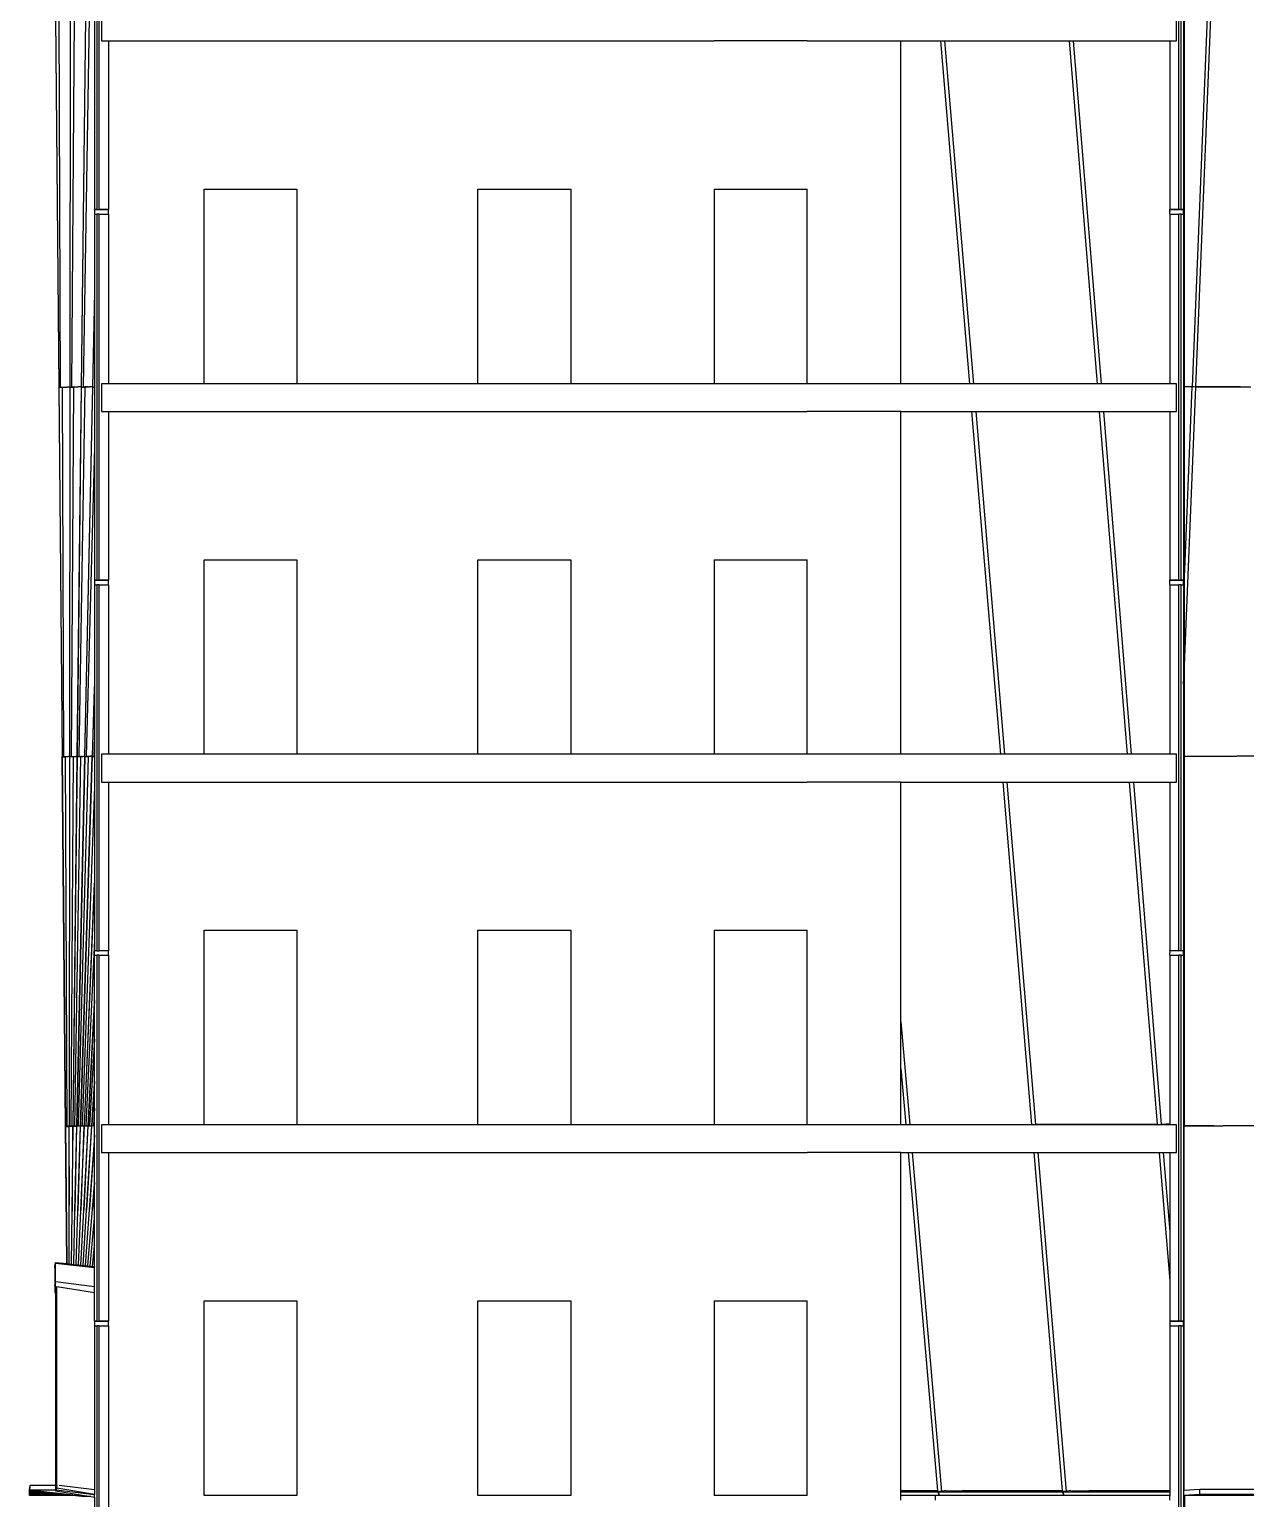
# Model space of a CAD drawing. Extents: x -21493 to 32459, y -48437 to 49697.
# Drawn here: x -12121 to 1001, y -26383 to -10525 of the extents above; entities that cross this region are included whole.
import ezdxf

# ---------------------------------------------------------------- set-up
doc = ezdxf.new("R2010")
doc.units = 0
doc.layers.get('0').update_dxf_attribs({"linetype": 'CONTINUOUS'})
doc.layers.add('SECTIONCUTEDGES', color=7, linetype='CONTINUOUS')

msp = doc.modelspace()

# ---------------------------------------------------------------- linework, layer by layer
for p, q in [((-11840, -10397), (-11804, -14385)), ((-11799, -14389), (-11836, -10401)), ((-11784, -14385), (-11800, -10400)), ((-11680, -10397), (-11684, -14383)), ((-11680, -14386), (-11676, -10398)), ((-11639, -10398), (-11665, -14384)), ((-11517, -10396), (-11562, -14382)), ((-11558, -14386), (-11513, -10397)), ((-11476, -10398), (-11542, -14384)), ((-11418, -10396), (-11418, -12466)), ((332, -10396), (332, -12468)), ((342, -14384), (342, -10396)), ((585, -10393), (423, -14382)), ((464, -14383), (626, -10397)), ((-11268, -10649), (-11268, -12468)), ((-2718, -14349), (-2718, -10649)), ((-2291, -10649), (-1979, -14349)), ((-2246, -10649), (-1934, -14349)), ((-903, -10649), (-602, -14349)), ((-858, -10649), (-556, -14349)), ((182, -10649), (182, -12467)), ((-10237, -12249), (-9237, -12249)), ((-10237, -14349), (-10237, -12249)), ((-9237, -12249), (-9237, -14349)), ((-7281, -14349), (-7281, -12249)), ((-7281, -12249), (-6281, -12249)), ((-6281, -12249), (-6281, -14349)), ((-4731, -12249), (-4731, -14349)), ((-4731, -12249), (-3731, -12249)), ((-3731, -14349), (-3731, -12249)), ((-11418, -12468), (-11418, -12466)), ((-11418, -12468), (-11392, -12468)), ((-11418, -12469), (-11418, -12468)), ((-11418, -12519), (-11418, -13363)), ((-11367, -12468), (-11268, -12468)), ((-11268, -12468), (-11268, -12469)), ((-11268, -12468), (-11268, -12468)), ((-11268, -12519), (-11268, -14349)), ((182, -12468), (182, -12467)), ((182, -12468), (282, -12468)), ((182, -12469), (182, -12468)), ((182, -12519), (182, -14349)), ((307, -12468), (332, -12468)), ((332, -12468), (332, -12469)), ((332, -12519), (332, -14384)), ((-11418, -13363), (-11440, -14382)), ((-11418, -13363), (-11418, -13363)), ((-11418, -13363), (-11418, -13550)), ((-11436, -14385), (-11418, -13550)), ((-11418, -13550), (-11418, -13550)), ((-11418, -13550), (-11418, -14290)), ((-11804, -14385), (-11804, -14385)), ((-11804, -14385), (-11768, -18373)), ((-11804, -14385), (-11804, -14386)), ((-11804, -14386), (-11804, -14385)), ((-11803, -14386), (-11804, -14386)), ((-11804, -14386), (-11803, -14386)), ((-11803, -14386), (-11803, -14386)), ((-11801, -14389), (-11803, -14386)), ((-11803, -14386), (-11800, -14389)), ((-11765, -18377), (-11801, -14389)), ((-11800, -14389), (-11801, -14389)), ((-11800, -14389), (-11799, -14389)), ((-11799, -14389), (-11765, -14388)), ((-11784, -14385), (-11765, -14385)), ((-11765, -14385), (-11718, -14385)), ((-11765, -14388), (-11765, -14388)), ((-11750, -18373), (-11765, -14388)), ((-11683, -14385), (-11718, -14385)), ((-11683, -14385), (-11688, -18371)), ((-11685, -18374), (-11681, -14386)), ((-11684, -14383), (-11683, -14384)), ((-11683, -14384), (-11683, -14385)), ((-11683, -14384), (-11682, -14385)), ((-11681, -14386), (-11682, -14385)), ((-11682, -14385), (-11680, -14386)), ((-11680, -14386), (-11681, -14386)), ((-11680, -14386), (-11680, -14386)), ((-11680, -14386), (-11645, -14386)), ((-11645, -14386), (-11670, -18372)), ((-11665, -14384), (-11645, -14384)), ((-11645, -14384), (-11645, -14384)), ((-11645, -14384), (-11595, -14384)), ((-11645, -14386), (-11645, -14386)), ((-11561, -14384), (-11606, -18370)), ((-11604, -18374), (-11559, -14385)), ((-11561, -14384), (-11595, -14384)), ((-11522, -14386), (-11588, -18372)), ((-11562, -14382), (-11561, -14383)), ((-11561, -14383), (-11561, -14384)), ((-11561, -14383), (-11560, -14384)), ((-11559, -14385), (-11560, -14384)), ((-11560, -14384), (-11558, -14385)), ((-11558, -14385), (-11559, -14385)), ((-11558, -14385), (-11558, -14386)), ((-11558, -14386), (-11522, -14386)), ((-11542, -14384), (-11494, -14384)), ((-11542, -14384), (-11522, -14384)), ((-11439, -14384), (-11525, -18370)), ((-11494, -14384), (-11522, -14384)), ((-11522, -14384), (-11522, -14384)), ((-11522, -18373), (-11436, -14385)), ((-11522, -14386), (-11522, -14386)), ((-11494, -14384), (-11473, -14384)), ((-11439, -14384), (-11473, -14384)), ((-11440, -14382), (-11439, -14382)), ((-11439, -14382), (-11439, -14384)), ((-11439, -14382), (-11438, -14383)), ((-11436, -14385), (-11438, -14383)), ((-11438, -14383), (-11436, -14385)), ((-11436, -14385), (-11436, -14385)), ((-11436, -14385), (-11418, -14385)), ((-11436, -14385), (-11436, -14385)), ((-11418, -14290), (-11420, -14383)), ((-11420, -14383), (-11418, -14383)), ((-11420, -14383), (-11418, -14383)), ((-11418, -14290), (-11418, -14290)), ((-11418, -14290), (-11418, -14383)), ((-11418, -14383), (-11418, -14383)), ((-11418, -14383), (-11418, -14385)), ((-11418, -14385), (-11418, -15034)), ((332, -14384), (339, -14384)), ((332, -14384), (341, -14384)), ((332, -14384), (332, -14384)), ((332, -14384), (332, -14384)), ((339, -14384), (332, -14384)), ((332, -14384), (332, -16468)), ((339, -14384), (341, -14384)), ((421, -14382), (341, -16358)), ((341, -14384), (342, -14384)), ((342, -14384), (341, -14384)), ((341, -16358), (341, -14384)), ((341, -14384), (341, -14384)), ((341, -17387), (463, -14385)), ((342, -14384), (342, -14384)), ((402, -14384), (342, -14384)), ((403, -14382), (402, -14382)), ((413, -14384), (402, -14384)), ((421, -14382), (403, -14382)), ((423, -14382), (421, -14382)), ((423, -14382), (423, -14382)), ((443, -14383), (423, -14382)), ((463, -14385), (443, -14383)), ((463, -14385), (464, -14385)), ((464, -14385), (463, -14385)), ((463, -14385), (463, -14385)), ((463, -14385), (463, -14385)), ((945, -14383), (464, -14384)), ((464, -14383), (945, -14383)), ((464, -14384), (464, -14383)), ((464, -14385), (464, -14384)), ((945, -14383), (1057, -14383)), ((-11268, -14649), (-11268, -16468)), ((-2718, -18349), (-2718, -14649)), ((-1956, -14649), (-1644, -18349)), ((-1911, -14649), (-1600, -18349)), ((-579, -14649), (-277, -18349)), ((-534, -14649), (-233, -18349)), ((182, -14649), (182, -16467)), ((-11418, -15034), (-11507, -18371)), ((-11418, -15034), (-11418, -15034)), ((-11418, -15034), (-11418, -16466)), ((-10237, -16249), (-9237, -16249)), ((-10237, -18349), (-10237, -16249)), ((-9237, -16249), (-9237, -18349)), ((-7281, -18349), (-7281, -16249)), ((-7281, -16249), (-6281, -16249)), ((-6281, -16249), (-6281, -18349)), ((-4731, -16249), (-4731, -18349)), ((-4731, -16249), (-3731, -16249)), ((-3731, -18349), (-3731, -16249)), ((-11418, -16468), (-11418, -16466)), ((-11418, -16468), (-11392, -16468)), ((-11418, -16469), (-11418, -16468)), ((-11367, -16468), (-11268, -16468)), ((-11268, -16468), (-11268, -16469)), ((-11268, -16468), (-11268, -16468)), ((182, -16468), (182, -16467)), ((182, -16468), (282, -16468)), ((182, -16469), (182, -16468)), ((307, -16468), (332, -16468)), ((341, -16358), (332, -16561)), ((332, -16468), (332, -16469)), ((341, -17387), (341, -16358)), ((-11418, -16519), (-11418, -17556)), ((-11268, -16519), (-11268, -18349)), ((182, -16519), (182, -18349)), ((332, -16519), (332, -16561)), ((332, -16561), (332, -17591)), ((332, -17591), (341, -17387)), ((341, -17910), (341, -17387)), ((-11418, -17556), (-11443, -18369)), ((-11418, -17556), (-11418, -17556)), ((-11418, -17556), (-11418, -17639)), ((332, -17591), (332, -17910)), ((-11441, -18372), (-11418, -17639)), ((-11418, -17639), (-11418, -17639)), ((-11418, -17639), (-11418, -18162)), ((332, -17910), (341, -17910)), ((332, -17910), (341, -17910)), ((332, -17910), (332, -17910)), ((332, -17910), (332, -18371)), ((341, -17910), (341, -17910)), ((341, -18371), (341, -17910)), ((-11418, -18162), (-11425, -18371)), ((-11418, -18162), (-11418, -18162)), ((-11418, -18162), (-11418, -18371)), ((-11768, -18373), (-11768, -18373)), ((-11768, -18373), (-11732, -22361)), ((-11768, -18373), (-11768, -18374)), ((-11768, -18374), (-11768, -18373)), ((-11767, -18375), (-11768, -18374)), ((-11768, -18374), (-11767, -18375)), ((-11767, -18375), (-11767, -18375)), ((-11766, -18377), (-11767, -18375)), ((-11767, -18375), (-11765, -18377)), ((-11730, -22365), (-11766, -18377)), ((-11765, -18377), (-11766, -18377)), ((-11765, -18377), (-11730, -18376)), ((-11765, -18377), (-11765, -18377)), ((-11750, -18373), (-11730, -18373)), ((-11730, -18373), (-11702, -18373)), ((-11715, -22361), (-11730, -18376)), ((-11730, -18376), (-11730, -18376)), ((-11687, -18373), (-11702, -18373)), ((-11687, -18373), (-11692, -22359)), ((-11690, -22362), (-11686, -18374)), ((-11688, -18371), (-11687, -18372)), ((-11687, -18372), (-11687, -18373)), ((-11687, -18372), (-11687, -18373)), ((-11686, -18374), (-11687, -18373)), ((-11687, -18373), (-11685, -18374)), ((-11685, -18374), (-11686, -18374)), ((-11685, -18374), (-11650, -18374)), ((-11685, -18374), (-11685, -18374)), ((-11650, -18374), (-11675, -22361)), ((-11670, -18372), (-11650, -18373)), ((-11670, -18372), (-11650, -18372)), ((-11606, -18372), (-11651, -22358)), ((-11650, -18372), (-11620, -18372)), ((-11650, -22362), (-11605, -18373)), ((-11568, -18374), (-11634, -22360)), ((-11606, -18372), (-11620, -18372)), ((-11524, -18372), (-11610, -22358)), ((-11609, -22361), (-11523, -18373)), ((-11606, -18370), (-11606, -18371)), ((-11606, -18371), (-11606, -18372)), ((-11606, -18371), (-11605, -18372)), ((-11605, -18373), (-11605, -18372)), ((-11605, -18372), (-11604, -18373)), ((-11604, -18373), (-11605, -18373)), ((-11604, -18373), (-11604, -18374)), ((-11604, -18374), (-11568, -18374)), ((-11487, -18373), (-11593, -22359)), ((-11588, -18372), (-11568, -18372)), ((-11588, -18372), (-11550, -18372)), ((-11443, -18371), (-11570, -22357)), ((-11550, -18372), (-11568, -18372)), ((-11568, -22360), (-11442, -18372)), ((-11550, -18372), (-11539, -18372)), ((-11524, -18372), (-11539, -18372)), ((-11525, -18370), (-11524, -18370)), ((-11524, -18370), (-11524, -18372)), ((-11524, -18370), (-11524, -18371)), ((-11523, -18373), (-11524, -18371)), ((-11524, -18371), (-11522, -18373)), ((-11522, -18373), (-11523, -18373)), ((-11522, -18373), (-11487, -18373)), ((-11522, -18373), (-11522, -18373)), ((-11507, -18371), (-11487, -18372)), ((-11507, -18371), (-11464, -18371)), ((-11464, -18371), (-11487, -18372)), ((-11464, -18371), (-11457, -18371)), ((-11443, -18371), (-11457, -18371)), ((-11443, -18369), (-11443, -18370)), ((-11443, -18370), (-11443, -18371)), ((-11443, -18370), (-11442, -18370)), ((-11442, -18372), (-11442, -18370)), ((-11442, -18370), (-11441, -18372)), ((-11441, -18372), (-11442, -18372)), ((-11441, -18372), (-11418, -18373)), ((-11441, -18372), (-11441, -18372)), ((-11425, -18371), (-11418, -18371)), ((-11425, -18371), (-11418, -18371)), ((-11418, -18371), (-11418, -18371)), ((-11418, -18371), (-11418, -18373)), ((-11418, -18373), (-11418, -18700)), ((332, -18371), (341, -18371)), ((332, -18371), (332, -18372)), ((332, -18372), (340, -18372)), ((341, -18372), (332, -18372)), ((332, -18372), (340, -18372)), ((332, -18372), (332, -18372)), ((332, -18372), (332, -20468)), ((340, -18372), (341, -18372)), ((340, -22359), (340, -18372)), ((340, -18372), (340, -18372)), ((803, -18371), (341, -18372)), ((341, -18371), (803, -18371)), ((341, -18372), (341, -18371)), ((341, -18372), (341, -18372)), ((803, -18371), (908, -18371)), ((1524, -18371), (908, -18371)), ((-11418, -18700), (-11553, -22359)), ((-11418, -18700), (-11418, -18700)), ((-11418, -18700), (-11418, -19709)), ((-11268, -18649), (-11268, -20468)), ((-2718, -20690), (-2718, -18649)), ((-1620, -18649), (-1309, -22344)), ((-1576, -18649), (-1265, -22344)), ((-254, -18649), (46, -22343)), ((-210, -18649), (90, -22343)), ((182, -18649), (182, -20467)), ((-11418, -19709), (-11529, -22356)), ((-11528, -22359), (-11418, -19740)), ((-11418, -19709), (-11418, -19709)), ((-11418, -19709), (-11418, -19740)), ((-11418, -19740), (-11418, -19740)), ((-11418, -19740), (-11418, -20357)), ((-10237, -20249), (-9237, -20249)), ((-10237, -22349), (-10237, -20249)), ((-9237, -20249), (-9237, -22349)), ((-7281, -22349), (-7281, -20249)), ((-7281, -20249), (-6281, -20249)), ((-6281, -20249), (-6281, -22349)), ((-4731, -20249), (-4731, -22349)), ((-4731, -20249), (-3731, -20249)), ((-3731, -22349), (-3731, -20249)), ((-11418, -20357), (-11512, -22358)), ((-11418, -20357), (-11418, -20357)), ((-11418, -20357), (-11418, -20466)), ((-11418, -20468), (-11418, -20466)), ((-11418, -20468), (-11392, -20468)), ((-11418, -20469), (-11418, -20468)), ((-11418, -21007), (-11418, -20519)), ((-11367, -20468), (-11268, -20468)), ((-11268, -20468), (-11268, -20469)), ((-11268, -20468), (-11268, -20468)), ((-11268, -20519), (-11268, -22349)), ((182, -20468), (182, -20467)), ((182, -20468), (282, -20468)), ((182, -20469), (182, -20468)), ((182, -20519), (182, -22340)), ((307, -20468), (332, -20468)), ((332, -20468), (332, -20469)), ((332, -20519), (332, -22359)), ((-2718, -21236), (-2718, -20690)), ((-11418, -21008), (-11488, -22356)), ((-11487, -22358), (-11418, -21033)), ((-11418, -21007), (-11418, -21008)), ((-11418, -21033), (-11418, -21008)), ((-11418, -21424), (-11418, -21033)), ((-11418, -21033), (-11418, -21033)), ((-2718, -21236), (-2621, -22344)), ((-2718, -21742), (-2718, -21236)), ((-11418, -21424), (-11471, -22357)), ((-11418, -21424), (-11418, -21424)), ((-11418, -21881), (-11418, -21424)), ((-11418, -21881), (-11447, -22355)), ((-11418, -21881), (-11418, -21881)), ((-11418, -21902), (-11418, -21881)), ((-2718, -21742), (-2665, -22345)), ((-2718, -22345), (-2718, -21742)), ((-11446, -22357), (-11418, -21902)), ((-11418, -21902), (-11418, -21902)), ((-11418, -22168), (-11418, -21902)), ((-11418, -22168), (-11430, -22357)), ((-11418, -22168), (-11418, -22168)), ((-11418, -22357), (-11418, -22168)), ((-11692, -22359), (-11691, -22361)), ((-11651, -22358), (-11650, -22360)), ((-11650, -22361), (-11650, -22360)), ((-11650, -22360), (-11650, -22361)), ((-11634, -22360), (-11614, -22360)), ((-11634, -22360), (-11610, -22360)), ((-11610, -22360), (-11614, -22360)), ((-11610, -22358), (-11610, -22359)), ((-11610, -22360), (-11610, -22359)), ((-11610, -22359), (-11609, -22360)), ((-11609, -22360), (-11610, -22360)), ((-11610, -22361), (-11610, -22360)), ((-11609, -22360), (-11609, -22361)), ((-11598, -23276), (-11569, -22360)), ((-11593, -22359), (-11569, -22359)), ((-11593, -22359), (-11574, -22360)), ((-11569, -22360), (-11574, -22360)), ((-11570, -22357), (-11569, -22358)), ((-11569, -22359), (-11569, -22358)), ((-11569, -22358), (-11568, -22360)), ((-11569, -22360), (-11569, -22359)), ((-11568, -22360), (-11569, -22360)), ((-11569, -22360), (-11569, -22360)), ((-11568, -22360), (-11533, -22361)), ((-11568, -22360), (-11568, -22360)), ((-11567, -23274), (-11528, -22359)), ((-11553, -22359), (-11528, -22359)), ((-11553, -22359), (-11533, -22359)), ((-11535, -23271), (-11487, -22359)), ((-11528, -22359), (-11533, -22359)), ((-11529, -22356), (-11528, -22358)), ((-11528, -22359), (-11528, -22358)), ((-11528, -22358), (-11528, -22359)), ((-11528, -22359), (-11528, -22359)), ((-11528, -22359), (-11492, -22361)), ((-11528, -22359), (-11528, -22359)), ((-11528, -22359), (-11528, -22359)), ((-11528, -22359), (-11528, -22359)), ((-11512, -22358), (-11487, -22358)), ((-11512, -22358), (-11492, -22359)), ((-11503, -23268), (-11447, -22358)), ((-11451, -22360), (-11503, -23268)), ((-11487, -22359), (-11492, -22359)), ((-11488, -22356), (-11487, -22357)), ((-11487, -22358), (-11487, -22357)), ((-11487, -22357), (-11487, -22358)), ((-11487, -22358), (-11487, -22358)), ((-11487, -22358), (-11451, -22360)), ((-11487, -22358), (-11487, -22358)), ((-11487, -22359), (-11487, -22358)), ((-11487, -22358), (-11487, -22358)), ((-11471, -22357), (-11447, -22358)), ((-11471, -22357), (-11451, -22359)), ((-11447, -22358), (-11451, -22358)), ((-11447, -22355), (-11447, -22356)), ((-11447, -22357), (-11447, -22356)), ((-11447, -22356), (-11446, -22357)), ((-11446, -22357), (-11447, -22357)), ((-11447, -22358), (-11447, -22357)), ((-11447, -22358), (-11447, -22358)), ((-11446, -22357), (-11418, -22359)), ((-11446, -22357), (-11446, -22357)), ((-11430, -22357), (-11418, -22357)), ((-11430, -22357), (-11418, -22358)), ((-11418, -22358), (-11418, -22357)), ((-11418, -22359), (-11418, -22358)), ((-11418, -22461), (-11418, -22359)), ((-2718, -22345), (-2665, -22345)), ((-2718, -22349), (-2718, -22345)), ((-2665, -22345), (-2679, -22349)), ((-2664, -22349), (-2665, -22345)), ((-2665, -22345), (-2665, -22345)), ((-2640, -22349), (-2621, -22344)), ((-2621, -22344), (-2620, -22344)), ((-2620, -22344), (-2578, -22344)), ((-2578, -22344), (-1309, -22344)), ((-1309, -22344), (-1328, -22349)), ((-1308, -22349), (-1309, -22344)), ((-1309, -22344), (-1309, -22344)), ((-1290, -22349), (-1265, -22344)), ((-1265, -22344), (-1265, -22343)), ((-1265, -22343), (-1222, -22343)), ((-1222, -22343), (46, -22343)), ((47, -22343), (22, -22349)), ((46, -22343), (47, -22343)), ((47, -22349), (47, -22343)), ((59, -22349), (90, -22343)), ((90, -22343), (91, -22343)), ((91, -22343), (134, -22343)), ((134, -22343), (140, -22343)), ((182, -22340), (140, -22343)), ((140, -22343), (140, -22343)), ((140, -22343), (140, -22349)), ((182, -22340), (182, -22349)), ((332, -22359), (340, -22359)), ((332, -22359), (332, -22360)), ((332, -22360), (339, -22360)), ((340, -22360), (332, -22360)), ((332, -22360), (339, -22360)), ((332, -22360), (332, -22360)), ((339, -26295), (339, -22360)), ((339, -22360), (339, -22360)), ((339, -22360), (340, -22360)), ((661, -22359), (340, -22360)), ((340, -22359), (661, -22359)), ((340, -22360), (340, -22359)), ((340, -22360), (340, -22360)), ((661, -22359), (760, -22360)), ((1390, -22359), (760, -22360)), ((-11732, -22361), (-11718, -23847)), ((-11732, -22361), (-11732, -22361)), ((-11732, -22362), (-11732, -22361)), ((-11732, -22361), (-11732, -22362)), ((-11731, -22365), (-11732, -22362)), ((-11732, -22362), (-11731, -22364)), ((-11731, -22364), (-11731, -22364)), ((-11730, -22364), (-11731, -22364)), ((-11731, -22364), (-11730, -22364)), ((-11718, -23847), (-11731, -22365)), ((-11730, -22365), (-11731, -22365)), ((-11730, -22364), (-11730, -22364)), ((-11730, -22364), (-11730, -22364)), ((-11730, -22364), (-11730, -22364)), ((-11730, -22364), (-11730, -22365)), ((-11730, -22365), (-11730, -22364)), ((-11730, -22365), (-11730, -22365)), ((-11730, -22365), (-11730, -22365)), ((-11730, -22365), (-11696, -22365)), ((-11715, -22361), (-11691, -22361)), ((-11696, -22365), (-11692, -23216)), ((-11696, -22365), (-11691, -22365)), ((-11692, -23216), (-11691, -22365)), ((-11691, -22362), (-11691, -22361)), ((-11691, -22361), (-11691, -22361)), ((-11691, -22361), (-11691, -22362)), ((-11691, -22362), (-11691, -22362)), ((-11691, -22362), (-11690, -22362)), ((-11691, -22365), (-11691, -22362)), ((-11690, -22362), (-11655, -22362)), ((-11675, -22361), (-11650, -22361)), ((-11675, -22361), (-11650, -22361)), ((-11655, -22362), (-11661, -23282)), ((-11661, -23282), (-11650, -22362)), ((-11655, -22362), (-11650, -22362)), ((-11650, -22361), (-11650, -22361)), ((-11650, -22361), (-11650, -22361)), ((-11650, -22361), (-11650, -22361)), ((-11650, -22361), (-11650, -22361)), ((-11650, -22361), (-11650, -22362)), ((-11650, -22361), (-11650, -22361)), ((-11650, -22362), (-11650, -22361)), ((-11650, -22361), (-11650, -22361)), ((-11650, -22361), (-11650, -22361)), ((-11650, -22362), (-11614, -22362)), ((-11630, -23281), (-11610, -22361)), ((-11614, -22362), (-11630, -23281)), ((-11609, -22361), (-11610, -22361)), ((-11609, -22361), (-11574, -22361)), ((-11609, -22361), (-11609, -22361)), ((-11574, -22361), (-11598, -23276)), ((-11533, -22361), (-11567, -23274)), ((-11492, -22361), (-11535, -23271)), ((-11418, -22461), (-11472, -23264)), ((-11472, -23264), (-11418, -22518)), ((-11418, -22461), (-11418, -22461)), ((-11418, -22517), (-11418, -22461)), ((-11418, -22517), (-11418, -22517)), ((-11418, -22517), (-11418, -22518)), ((-11418, -22518), (-11418, -22518)), ((-11418, -22971), (-11418, -22518)), ((332, -22360), (332, -24468)), ((-11268, -22649), (-11268, -24468)), ((-2718, -26296), (-2718, -22649)), ((-2640, -22649), (-2323, -26295)), ((-2597, -22649), (-2279, -26307)), ((-1285, -22649), (-978, -26296)), ((-1242, -22649), (-934, -26306)), ((70, -22649), (182, -24031)), ((113, -22649), (182, -23499)), ((182, -22649), (182, -22671)), ((182, -22671), (182, -23499)), ((-11418, -22971), (-11440, -23259)), ((-11440, -23259), (-11418, -22989)), ((-11418, -22971), (-11418, -22971)), ((-11418, -22989), (-11418, -22971)), ((-11418, -22989), (-11418, -22989)), ((-11418, -22989), (-11418, -22989)), ((-11418, -22989), (-11418, -22989)), ((-11418, -23357), (-11418, -22989)), ((-11693, -23850), (-11692, -23216)), ((-11667, -23853), (-11661, -23283)), ((-11661, -23282), (-11661, -23283)), ((-11642, -23855), (-11630, -23282)), ((-11630, -23281), (-11630, -23282)), ((-11617, -23858), (-11598, -23276)), ((-11591, -23861), (-11567, -23274)), ((-11566, -23863), (-11535, -23271)), ((-11541, -23866), (-11503, -23268)), ((-11516, -23869), (-11472, -23264)), ((-11491, -23872), (-11440, -23259)), ((-11466, -23874), (-11418, -23357)), ((-11418, -23357), (-11418, -23357)), ((-11418, -23357), (-11418, -23357)), ((-11418, -23357), (-11418, -23357)), ((-11418, -23652), (-11418, -23357)), ((182, -23499), (182, -24031)), ((-11441, -23877), (-11418, -23653)), ((-11418, -23652), (-11418, -23652)), ((-11418, -23652), (-11418, -23653)), ((-11418, -23653), (-11418, -23653)), ((-11418, -23877), (-11418, -23653)), ((-11845, -23883), (-11840, -23834)), ((-11845, -23889), (-11840, -23845)), ((-11845, -23883), (-11845, -23894)), ((-11845, -23889), (-11845, -23894)), ((-11845, -23894), (-11845, -23894)), ((-11845, -23894), (-11839, -23895)), ((-11845, -23894), (-11845, -24092)), ((-11840, -23834), (-11718, -23847)), ((-11840, -23845), (-11840, -23834)), ((-11840, -23845), (-11839, -23840)), ((-11839, -23845), (-11840, -23845)), ((-11840, -23845), (-11840, -23845)), ((-11839, -23840), (-11418, -23890)), ((-11839, -23845), (-11839, -23840)), ((-11839, -23895), (-11839, -23845)), ((-11839, -24042), (-11839, -23895)), ((-11718, -23847), (-11718, -23847)), ((-11718, -23847), (-11693, -23850)), ((-11693, -23850), (-11667, -23853)), ((-11667, -23853), (-11642, -23855)), ((-11642, -23855), (-11617, -23858)), ((-11617, -23858), (-11591, -23861)), ((-11591, -23861), (-11566, -23863)), ((-11566, -23863), (-11541, -23866)), ((-11541, -23866), (-11516, -23869)), ((-11516, -23869), (-11491, -23872)), ((-11491, -23872), (-11466, -23874)), ((-11466, -23874), (-11441, -23877)), ((-11441, -23877), (-11418, -23879)), ((-11418, -23877), (-11418, -23878)), ((-11418, -23878), (-11418, -23879)), ((-11418, -23878), (-11418, -23879)), ((-11418, -23879), (-11418, -23879)), ((-11418, -23879), (-11418, -23879)), ((-11418, -23879), (-11418, -23880)), ((-11418, -23890), (-11418, -23880)), ((-11418, -24092), (-11418, -23890)), ((-11845, -24088), (-11839, -24043)), ((-11845, -24088), (-11845, -24092)), ((-11845, -24092), (-11845, -24157)), ((-11845, -24092), (-11845, -24092)), ((-11845, -24092), (-11839, -24093)), ((-11839, -24039), (-11418, -24092)), ((-11839, -24042), (-11839, -24039)), ((-11839, -24043), (-11839, -24039)), ((-11839, -24043), (-11839, -24042)), ((-11839, -24043), (-11839, -24043)), ((-11839, -24093), (-11839, -24043)), ((-11839, -24108), (-11839, -24093)), ((-11832, -24109), (-11825, -24093)), ((-11825, -24093), (-11418, -24158)), ((-11825, -26272), (-11825, -24093)), ((-11418, -24158), (-11418, -24092)), ((182, -24031), (182, -24468)), ((-11845, -24157), (-11838, -24158)), ((-11832, -24109), (-11839, -24108)), ((-11838, -24121), (-11832, -24109)), ((-11838, -24121), (-11838, -24158)), ((-11838, -24158), (-11838, -26240)), ((-11418, -24467), (-11418, -24158)), ((-10237, -24249), (-9237, -24249)), ((-10237, -26349), (-10237, -24249)), ((-9237, -24249), (-9237, -26349)), ((-7281, -26349), (-7281, -24249)), ((-7281, -24249), (-6281, -24249)), ((-6281, -24249), (-6281, -26349)), ((-4731, -24249), (-4731, -26349)), ((-4731, -24249), (-3731, -24249)), ((-3731, -26349), (-3731, -24249)), ((-11418, -24468), (-11418, -24467)), ((-11418, -24468), (-11392, -24468)), ((-11418, -24469), (-11418, -24468)), ((-11418, -24519), (-11418, -26289)), ((-11367, -24468), (-11268, -24468)), ((-11268, -24468), (-11268, -24469)), ((-11268, -24468), (-11268, -24468)), ((-11268, -24519), (-11268, -28468)), ((182, -24468), (182, -24468)), ((182, -24468), (282, -24468)), ((182, -24469), (182, -24468)), ((182, -24519), (182, -26296)), ((307, -24468), (332, -24468)), ((332, -24468), (332, -24469)), ((332, -24519), (332, -26295)), ((-12121, -26298), (-12120, -26298)), ((-12121, -26301), (-12121, -26298)), ((-12121, -26301), (-12121, -26301)), ((-12121, -26346), (-12121, -26301)), ((-12121, -26301), (-12120, -26301)), ((-12121, -26341), (-12120, -26301)), ((-12121, -26341), (-12121, -26301)), ((-12120, -26291), (-12119, -26291)), ((-12120, -26296), (-12120, -26291)), ((-12120, -26296), (-12120, -26296)), ((-12120, -26298), (-12120, -26296)), ((-12120, -26296), (-12119, -26296)), ((-12120, -26298), (-12120, -26296)), ((-12120, -26298), (-12120, -26298)), ((-12120, -26301), (-12120, -26298)), ((-12120, -26301), (-12120, -26298)), ((-12120, -26301), (-12119, -26298)), ((-12120, -26298), (-12119, -26298)), ((-12120, -26336), (-12120, -26301)), ((-12120, -26331), (-12120, -26301)), ((-12120, -26326), (-12119, -26301)), ((-12120, -26321), (-12119, -26301)), ((-12120, -26316), (-12119, -26301)), ((-12120, -26301), (-12120, -26301)), ((-12120, -26301), (-12120, -26301)), ((-12120, -26301), (-12119, -26301)), ((-12120, -26316), (-12119, -26310)), ((-11621, -26349), (-12120, -26316)), ((-12120, -26321), (-12120, -26316)), ((-11621, -26349), (-12120, -26321)), ((-12120, -26326), (-12120, -26321)), ((-12119, -26281), (-12118, -26281)), ((-12119, -26286), (-12119, -26281)), ((-12119, -26286), (-12119, -26286)), ((-12119, -26286), (-12118, -26286)), ((-12119, -26291), (-12119, -26286)), ((-12119, -26291), (-12119, -26286)), ((-12119, -26291), (-12118, -26286)), ((-12119, -26291), (-12119, -26291)), ((-12119, -26291), (-12119, -26291)), ((-12119, -26296), (-12119, -26291)), ((-12119, -26296), (-12119, -26291)), ((-12119, -26296), (-12119, -26291)), ((-12119, -26291), (-12118, -26291)), ((-12119, -26296), (-12119, -26296)), ((-12119, -26298), (-12119, -26296)), ((-12119, -26298), (-12119, -26296)), ((-12119, -26298), (-12119, -26296)), ((-12119, -26298), (-12118, -26296)), ((-12119, -26296), (-12119, -26296)), ((-12119, -26296), (-12118, -26296)), ((-12119, -26301), (-12119, -26298)), ((-12119, -26301), (-12119, -26298)), ((-12119, -26301), (-12119, -26298)), ((-12119, -26301), (-12118, -26298)), ((-12119, -26298), (-12119, -26298)), ((-12119, -26298), (-12119, -26298)), ((-12119, -26298), (-12119, -26298)), ((-12119, -26298), (-12118, -26298)), ((-12119, -26305), (-12118, -26301)), ((-12119, -26310), (-12119, -26301)), ((-12119, -26305), (-12118, -26301)), ((-12119, -26301), (-12119, -26301)), ((-12119, -26301), (-12119, -26301)), ((-12119, -26301), (-12119, -26301)), ((-12119, -26301), (-12118, -26301)), ((-11621, -26349), (-12119, -26305)), ((-12119, -26310), (-12119, -26305)), ((-11621, -26349), (-12119, -26310)), ((-12118, -26276), (-12117, -26276)), ((-12118, -26281), (-12118, -26276)), ((-12118, -26281), (-12117, -26276)), ((-12118, -26281), (-12118, -26281)), ((-12118, -26281), (-12117, -26281)), ((-12118, -26286), (-12118, -26281)), ((-12118, -26286), (-12118, -26281)), ((-12118, -26286), (-12117, -26281)), ((-12118, -26286), (-12117, -26286)), ((-12118, -26286), (-12118, -26286)), ((-12118, -26286), (-12118, -26286)), ((-12118, -26291), (-12118, -26286)), ((-12118, -26291), (-12118, -26286)), ((-12118, -26291), (-12117, -26286)), ((-12118, -26291), (-12117, -26286)), ((-12118, -26295), (-12117, -26291)), ((-12118, -26291), (-12118, -26291)), ((-12118, -26295), (-12117, -26291)), ((-12118, -26291), (-12118, -26291)), ((-12118, -26296), (-12118, -26291)), ((-12118, -26296), (-12118, -26291)), ((-12118, -26296), (-12118, -26291)), ((-12118, -26296), (-12118, -26291)), ((-12118, -26291), (-12118, -26291)), ((-12118, -26291), (-12117, -26291)), ((-12118, -26296), (-12118, -26295)), ((-12108, -26296), (-12118, -26295)), ((-12118, -26298), (-12118, -26296)), ((-12118, -26296), (-12118, -26296)), ((-12118, -26296), (-12118, -26296)), ((-12118, -26298), (-12118, -26296)), ((-12118, -26298), (-12118, -26296)), ((-12118, -26298), (-12118, -26296)), ((-12118, -26296), (-12118, -26296)), ((-12118, -26296), (-12118, -26296)), ((-12118, -26296), (-12108, -26296)), ((-12118, -26300), (-12118, -26298)), ((-12118, -26301), (-12118, -26298)), ((-12118, -26300), (-12118, -26298)), ((-12118, -26298), (-12118, -26298)), ((-12118, -26298), (-12118, -26298)), ((-12118, -26298), (-12118, -26298)), ((-12118, -26298), (-12094, -26298)), ((-12118, -26298), (-12093, -26298)), ((-12108, -26301), (-12118, -26300)), ((-12118, -26301), (-12118, -26300)), ((-12118, -26301), (-12118, -26301)), ((-12118, -26301), (-12108, -26301)), ((-12117, -26271), (-12116, -26266)), ((-12117, -26271), (-12117, -26271)), ((-12117, -26271), (-12116, -26271)), ((-12117, -26276), (-12117, -26271)), ((-12117, -26276), (-12117, -26271)), ((-12117, -26276), (-12116, -26276)), ((-12117, -26276), (-12117, -26276)), ((-12117, -26281), (-12117, -26276)), ((-12117, -26281), (-12116, -26276)), ((-12117, -26281), (-12116, -26276)), ((-12117, -26281), (-12117, -26281)), ((-12117, -26286), (-12116, -26281)), ((-12117, -26281), (-12117, -26281)), ((-12117, -26281), (-12116, -26281)), ((-12117, -26286), (-12116, -26281)), ((-12117, -26286), (-12117, -26281)), ((-12117, -26286), (-12117, -26281)), ((-12117, -26286), (-12116, -26281)), ((-12117, -26286), (-12117, -26290)), ((-12117, -26286), (-12117, -26286)), ((-12117, -26286), (-12117, -26286)), ((-12117, -26291), (-12117, -26286)), ((-12117, -26286), (-12117, -26286)), ((-12117, -26290), (-11838, -26290)), ((-12117, -26291), (-12117, -26290)), ((-12117, -26290), (-12117, -26290)), ((-12108, -26291), (-12117, -26290)), ((-12117, -26290), (-12104, -26291)), ((-12117, -26291), (-12108, -26291)), ((-12117, -26291), (-12117, -26291)), ((-12116, -26266), (-12115, -26261)), ((-12116, -26266), (-12116, -26266)), ((-12116, -26266), (-12115, -26266)), ((-12116, -26271), (-12116, -26266)), ((-12116, -26271), (-12115, -26266)), ((-12116, -26271), (-12116, -26271)), ((-12116, -26271), (-12115, -26271)), ((-12116, -26276), (-12115, -26271)), ((-12116, -26276), (-12115, -26271)), ((-12116, -26276), (-12116, -26271)), ((-12116, -26276), (-12116, -26271)), ((-12116, -26276), (-12115, -26276)), ((-12116, -26276), (-12116, -26276)), ((-12116, -26281), (-12115, -26276)), ((-12116, -26276), (-12116, -26276)), ((-12116, -26276), (-12116, -26276)), ((-12116, -26281), (-12116, -26276)), ((-12116, -26281), (-12116, -26276)), ((-12116, -26281), (-12116, -26281)), ((-12116, -26281), (-12116, -26281)), ((-12115, -26261), (-12114, -26256)), ((-12115, -26261), (-12115, -26261)), ((-12115, -26261), (-12114, -26261)), ((-12115, -26266), (-12114, -26261)), ((-12115, -26266), (-12114, -26261)), ((-12115, -26266), (-12115, -26261)), ((-12115, -26266), (-12114, -26266)), ((-12115, -26266), (-12115, -26266)), ((-12115, -26266), (-12115, -26266)), ((-12115, -26271), (-12114, -26266)), ((-12115, -26271), (-12115, -26266)), ((-12115, -26271), (-12115, -26266)), ((-12115, -26271), (-12115, -26271)), ((-12115, -26271), (-12115, -26271)), ((-12115, -26276), (-12115, -26271)), ((-12114, -26256), (-12113, -26251)), ((-12114, -26256), (-12114, -26256)), ((-12114, -26256), (-12113, -26256)), ((-12114, -26261), (-12113, -26256)), ((-12114, -26261), (-12113, -26256)), ((-12114, -26261), (-12114, -26256)), ((-12114, -26261), (-12114, -26261)), ((-12114, -26266), (-12114, -26261)), ((-12114, -26261), (-12114, -26261)), ((-12113, -26251), (-12112, -26246)), ((-12113, -26251), (-12113, -26251)), ((-12113, -26256), (-12113, -26251)), ((-12113, -26256), (-12112, -26251)), ((-12113, -26251), (-12112, -26251)), ((-12113, -26256), (-12113, -26256)), ((-12112, -26246), (-12111, -26241)), ((-12111, -26241), (-12112, -26246)), ((-12112, -26251), (-12112, -26246)), ((-12112, -26246), (-12112, -26246)), ((-12111, -26240), (-12111, -26237)), ((-12111, -26237), (-12087, -26240)), ((-12111, -26240), (-12111, -26240)), ((-12087, -26240), (-12111, -26240)), ((-12111, -26240), (-12111, -26241)), ((-12111, -26241), (-12111, -26241)), ((-12108, -26291), (-12104, -26291)), ((-12064, -26297), (-12108, -26291)), ((-12094, -26298), (-12108, -26296)), ((-12108, -26296), (-12064, -26297)), ((-11621, -26349), (-12108, -26301)), ((-12108, -26301), (-12064, -26301)), ((-12104, -26291), (-12060, -26297)), ((-12093, -26298), (-12094, -26298)), ((-12094, -26298), (-12053, -26298)), ((-12093, -26298), (-12051, -26298)), ((-12064, -26301), (-12093, -26298)), ((-11838, -26240), (-12087, -26240)), ((-12064, -26297), (-12060, -26297)), ((-12053, -26298), (-12064, -26297)), ((-11621, -26349), (-12064, -26301)), ((-12064, -26301), (-12027, -26301)), ((-12060, -26297), (-12049, -26298)), ((-12051, -26298), (-12053, -26298)), ((-12053, -26298), (-12049, -26298)), ((-12051, -26298), (-12048, -26298)), ((-12027, -26301), (-12051, -26298)), ((-12049, -26298), (-12048, -26298)), ((-12048, -26298), (-12024, -26301)), ((-11621, -26349), (-12027, -26301)), ((-12027, -26301), (-12024, -26301)), ((-12024, -26301), (-11621, -26349)), ((-11838, -26240), (-11838, -26290)), ((-11825, -26272), (-11838, -26300)), ((-11838, -26290), (-11838, -26300)), ((-11838, -26300), (-11459, -26361)), ((-11832, -26289), (-11832, -26290)), ((-11832, -26290), (-11418, -26340)), ((-11832, -26290), (-11832, -26290)), ((-11826, -26240), (-11829, -26264)), ((-11826, -26240), (-11829, -26240)), ((-11825, -26240), (-11826, -26240)), ((-11418, -26337), (-11825, -26272)), ((-11418, -26289), (-11800, -26243)), ((-11418, -26289), (-11418, -26332)), ((-2718, -26296), (-2323, -26295)), ((-2718, -26311), (-2718, -26296)), ((-2718, -26311), (-2312, -26311)), ((-2718, -26349), (-2718, -26311)), ((-2323, -26295), (-2322, -26309)), ((-2301, -26308), (-2322, -26309)), ((-2312, -26311), (-2311, -26311)), ((-2309, -26349), (-2312, -26311)), ((-2301, -26308), (-2311, -26310)), ((-2311, -26310), (-2307, -26310)), ((-2311, -26310), (-2311, -26311)), ((-2311, -26311), (-2309, -26349)), ((-2307, -26310), (-2297, -26308)), ((-2307, -26310), (-2094, -26310)), ((-2299, -26307), (-2301, -26308)), ((-2297, -26308), (-2301, -26308)), ((-2279, -26307), (-2297, -26308)), ((-2234, -26297), (-2279, -26307)), ((-2234, -26297), (-2234, -26298)), ((-2234, -26297), (-2234, -26297)), ((-2234, -26298), (-2041, -26297)), ((-2041, -26297), (-2094, -26310)), ((-2094, -26310), (-2078, -26310)), ((-2078, -26310), (-2020, -26297)), ((-2078, -26310), (-967, -26310)), ((-2041, -26297), (-2020, -26297)), ((-2020, -26297), (-978, -26296)), ((-978, -26296), (-977, -26308)), ((-957, -26307), (-977, -26308)), ((-967, -26310), (-966, -26310)), ((-964, -26349), (-967, -26310)), ((-957, -26307), (-966, -26309)), ((-966, -26309), (-962, -26309)), ((-966, -26309), (-966, -26310)), ((-966, -26310), (-964, -26349)), ((-962, -26309), (-952, -26307)), ((-962, -26309), (-729, -26309)), ((-954, -26306), (-957, -26307)), ((-952, -26307), (-957, -26307)), ((-934, -26306), (-952, -26307)), ((-889, -26297), (-934, -26306)), ((-889, -26297), (-889, -26298)), ((-889, -26297), (-889, -26297)), ((-889, -26298), (-676, -26297)), ((-676, -26297), (-729, -26309)), ((-729, -26309), (-709, -26309)), ((-709, -26309), (-665, -26300)), ((-709, -26309), (182, -26309)), ((-676, -26297), (-665, -26297)), ((-665, -26297), (182, -26296)), ((-665, -26300), (-665, -26297)), ((182, -26300), (-665, -26300)), ((182, -26296), (182, -26300)), ((182, -26300), (182, -26309)), ((182, -26309), (182, -26349)), ((339, -26295), (332, -26295)), ((332, -26295), (332, -26345)), ((507, -26286), (339, -26295)), ((507, -26336), (507, -26286)), ((1259, -26286), (507, -26286)), ((-12121, -26341), (-12120, -26336)), ((-11621, -26349), (-12121, -26341)), ((-12121, -26346), (-12121, -26341)), ((-11621, -26349), (-12121, -26346)), ((-12121, -26348), (-12121, -26346)), ((-11621, -26349), (-12121, -26348)), ((-12121, -26351), (-12121, -26348)), ((-11621, -26349), (-12121, -26351)), ((-11621, -26349), (-12120, -26326)), ((-12120, -26331), (-12120, -26326)), ((-11621, -26349), (-12120, -26331)), ((-12120, -26336), (-12120, -26331)), ((-11621, -26349), (-12120, -26336)), ((-11521, -26361), (-11621, -26349)), ((-11621, -26349), (-11521, -26361)), ((-11521, -26361), (-11521, -26361)), ((-11459, -26361), (-11521, -26361)), ((-11459, -26361), (-11418, -26367)), ((-11418, -26332), (-11418, -26337)), ((-11418, -26337), (-11418, -26340)), ((-11418, -26340), (-11418, -26340)), ((-11418, -26367), (-11418, -26340)), ((-11418, -26367), (-11418, -28466)), ((-9237, -26349), (-10237, -26349)), ((-6281, -26349), (-7281, -26349)), ((-3731, -26349), (-4731, -26349)), ((-2343, -26349), (-2718, -26349)), ((-2718, -26399), (-2718, -26349)), ((-2343, -26399), (-2343, -26349)), ((-2309, -26349), (-2343, -26349)), ((-2309, -26349), (-2309, -26349)), ((-964, -26349), (-2309, -26349)), ((182, -26349), (-964, -26349)), ((-964, -26349), (-964, -26349)), ((182, -26399), (182, -26349)), ((332, -26345), (507, -26336)), ((332, -26345), (332, -26348)), ((332, -26348), (332, -26351)), ((332, -26348), (339, -26348)), ((342, -26351), (332, -26351)), ((332, -26351), (332, -26359)), ((332, -26359), (342, -26359)), ((332, -26359), (332, -26499)), ((339, -26348), (339, -26347)), ((507, -26336), (1509, -26336))]:
    msp.add_line(p, q)
at = {"layer": 'SECTIONCUTEDGES'}
for p, q in [((-11392, -8519), (-11392, -12468)), ((-11367, -12468), (-11367, -8519)), ((282, -12468), (282, -8519)), ((307, -12468), (307, -8519)), ((-11343, -10349), (-11343, -10649)), ((257, -10649), (257, -10349)), ((-11343, -10649), (-11268, -10649)), ((-11268, -10649), (-10237, -10649)), ((-10237, -10649), (-7281, -10649)), ((-7281, -10649), (-6281, -10649)), ((-6281, -10649), (-4731, -10649)), ((-3731, -10649), (-4731, -10649)), ((-3731, -10649), (-2718, -10649)), ((-2718, -10649), (-2291, -10649)), ((-2291, -10649), (-2246, -10649)), ((-2246, -10649), (-2225, -10649)), ((-2225, -10649), (-2198, -10649)), ((-2198, -10649), (-903, -10649)), ((-903, -10649), (-858, -10649)), ((-858, -10649), (-836, -10649)), ((-836, -10649), (-810, -10649)), ((-810, -10649), (182, -10649)), ((182, -10649), (257, -10649)), ((-11392, -12469), (-11418, -12469)), ((-11418, -12469), (-11418, -12491)), ((-11418, -12491), (-11418, -12493)), ((-11418, -12493), (-11418, -12516)), ((-11418, -12516), (-11418, -12519)), ((-11418, -12519), (-11392, -12519)), ((-11392, -12468), (-11392, -12469)), ((-11392, -12469), (-11367, -12469)), ((-11392, -12519), (-11392, -16468)), ((-11367, -12519), (-11392, -12519)), ((-11367, -12469), (-11367, -12468)), ((-11268, -12469), (-11367, -12469)), ((-11367, -16468), (-11367, -12519)), ((-11367, -12519), (-11268, -12519)), ((-11268, -12519), (-11268, -12469)), ((282, -12469), (182, -12469)), ((182, -12492), (182, -12469)), ((182, -12492), (182, -12493)), ((182, -12517), (182, -12493)), ((182, -12517), (182, -12519)), ((182, -12519), (282, -12519)), ((282, -12468), (282, -12469)), ((282, -12469), (307, -12468)), ((332, -12469), (282, -12469)), ((282, -16468), (282, -12519)), ((307, -12519), (282, -12519)), ((307, -16468), (307, -12519)), ((307, -12519), (332, -12519)), ((332, -12519), (332, -12469)), ((-11343, -14349), (-11343, -14649)), ((-11268, -14349), (-11343, -14349)), ((-10237, -14349), (-11268, -14349)), ((-9237, -14349), (-10237, -14349)), ((-7281, -14349), (-9237, -14349)), ((-6281, -14349), (-7281, -14349)), ((-4731, -14349), (-6281, -14349)), ((-3731, -14349), (-4731, -14349)), ((-2718, -14349), (-3731, -14349)), ((-1979, -14349), (-2718, -14349)), ((-1934, -14349), (-1979, -14349)), ((-1901, -14349), (-1934, -14349)), ((-1895, -14349), (-1901, -14349)), ((-602, -14349), (-1895, -14349)), ((-556, -14349), (-602, -14349)), ((-524, -14349), (-556, -14349)), ((-517, -14349), (-524, -14349)), ((182, -14349), (-517, -14349)), ((257, -14349), (182, -14349)), ((257, -14649), (257, -14349)), ((-11343, -14649), (-11268, -14649)), ((-11268, -14649), (-10237, -14649)), ((-10237, -14649), (-7281, -14649)), ((-7281, -14649), (-6281, -14649)), ((-6281, -14649), (-4731, -14649)), ((-4731, -14649), (-3731, -14649)), ((-2718, -14649), (-3731, -14649)), ((-2718, -14649), (-1956, -14649)), ((-1956, -14649), (-1911, -14649)), ((-1911, -14649), (-1890, -14649)), ((-1890, -14649), (-1861, -14649)), ((-1861, -14649), (-579, -14649)), ((-579, -14649), (-534, -14649)), ((-534, -14649), (-512, -14649)), ((-512, -14649), (-484, -14649)), ((-484, -14649), (182, -14649)), ((182, -14649), (257, -14649)), ((-11392, -16469), (-11418, -16469)), ((-11418, -16469), (-11418, -16491)), ((-11418, -16491), (-11418, -16493)), ((-11392, -16468), (-11392, -16469)), ((-11392, -16469), (-11367, -16469)), ((-11367, -16469), (-11367, -16468)), ((-11268, -16469), (-11367, -16469)), ((-11268, -16519), (-11268, -16469)), ((282, -16469), (182, -16469)), ((182, -16492), (182, -16469)), ((182, -16492), (182, -16493)), ((282, -16468), (282, -16469)), ((282, -16469), (307, -16468)), ((332, -16469), (282, -16469)), ((332, -16519), (332, -16469)), ((-11418, -16493), (-11418, -16516)), ((-11418, -16516), (-11418, -16519)), ((-11418, -16519), (-11392, -16519)), ((-11392, -16519), (-11392, -20468)), ((-11367, -16519), (-11392, -16519)), ((-11367, -20468), (-11367, -16519)), ((-11367, -16519), (-11268, -16519)), ((182, -16517), (182, -16493)), ((182, -16517), (182, -16519)), ((182, -16519), (282, -16519)), ((282, -20468), (282, -16519)), ((307, -16519), (282, -16519)), ((307, -20468), (307, -16519)), ((307, -16519), (332, -16519)), ((-11343, -18349), (-11343, -18649)), ((-11268, -18349), (-11343, -18349)), ((-10237, -18349), (-11268, -18349)), ((-9237, -18349), (-10237, -18349)), ((-7281, -18349), (-9237, -18349)), ((-6281, -18349), (-7281, -18349)), ((-4731, -18349), (-6281, -18349)), ((-3731, -18349), (-4731, -18349)), ((-2718, -18349), (-3731, -18349)), ((-1644, -18349), (-2718, -18349)), ((-1600, -18349), (-1644, -18349)), ((-1565, -18349), (-1600, -18349)), ((-1558, -18349), (-1565, -18349)), ((-277, -18349), (-1558, -18349)), ((-233, -18349), (-277, -18349)), ((-198, -18349), (-233, -18349)), ((-192, -18349), (-198, -18349)), ((182, -18349), (-192, -18349)), ((257, -18349), (182, -18349)), ((257, -18649), (257, -18349)), ((-11343, -18649), (-11268, -18649)), ((-11268, -18649), (-10237, -18649)), ((-10237, -18649), (-7281, -18649)), ((-7281, -18649), (-6281, -18649)), ((-6281, -18649), (-4731, -18649)), ((-4731, -18649), (-3731, -18649)), ((-2718, -18649), (-3731, -18649)), ((-2718, -18649), (-1620, -18649)), ((-1620, -18649), (-1576, -18649)), ((-1576, -18649), (-1554, -18649)), ((-1554, -18649), (-1524, -18649)), ((-1524, -18649), (-254, -18649)), ((-254, -18649), (-210, -18649)), ((-210, -18649), (-187, -18649)), ((-187, -18649), (-158, -18649)), ((-158, -18649), (182, -18649)), ((182, -18649), (257, -18649)), ((-11392, -20469), (-11418, -20469)), ((-11418, -20491), (-11418, -20469)), ((-11418, -20491), (-11418, -20493)), ((-11418, -20516), (-11418, -20493)), ((-11418, -20516), (-11418, -20519)), ((-11418, -20519), (-11392, -20519)), ((-11392, -20468), (-11392, -20469)), ((-11392, -20469), (-11367, -20469)), ((-11392, -20519), (-11392, -24468)), ((-11367, -20519), (-11392, -20519)), ((-11367, -20469), (-11367, -20468)), ((-11268, -20469), (-11367, -20469)), ((-11367, -24468), (-11367, -20519)), ((-11367, -20519), (-11268, -20519)), ((-11268, -20519), (-11268, -20469)), ((282, -20469), (182, -20469)), ((182, -20469), (182, -20492)), ((182, -20492), (182, -20493)), ((182, -20517), (182, -20493)), ((182, -20517), (182, -20519)), ((182, -20519), (282, -20519)), ((282, -20468), (282, -20469)), ((282, -20469), (307, -20468)), ((332, -20469), (282, -20469)), ((282, -24468), (282, -20519)), ((307, -20519), (282, -20519)), ((307, -24468), (307, -20519)), ((307, -20519), (332, -20519)), ((332, -20519), (332, -20469)), ((-11343, -22349), (-11343, -22649)), ((-11268, -22349), (-11343, -22349)), ((-10237, -22349), (-11268, -22349)), ((-9237, -22349), (-10237, -22349)), ((-7281, -22349), (-9237, -22349)), ((-6281, -22349), (-7281, -22349)), ((-4731, -22349), (-6281, -22349)), ((-3731, -22349), (-4731, -22349)), ((-2718, -22349), (-3731, -22349)), ((-2679, -22349), (-2718, -22349)), ((-2664, -22349), (-2679, -22349)), ((-2640, -22349), (-2664, -22349)), ((-1328, -22349), (-2640, -22349)), ((-1308, -22349), (-1328, -22349)), ((-1290, -22349), (-1308, -22349)), ((22, -22349), (-1290, -22349)), ((47, -22349), (22, -22349)), ((59, -22349), (47, -22349)), ((140, -22349), (59, -22349)), ((182, -22349), (140, -22349)), ((257, -22349), (182, -22349)), ((257, -22649), (257, -22349)), ((-11343, -22649), (-11268, -22649)), ((-11268, -22649), (-10237, -22649)), ((-10237, -22649), (-7281, -22649)), ((-7281, -22649), (-6281, -22649)), ((-6281, -22649), (-4731, -22649)), ((-4731, -22649), (-3731, -22649)), ((-2718, -22649), (-3731, -22649)), ((-2718, -22649), (-2640, -22649)), ((-2640, -22649), (-2597, -22649)), ((-2597, -22649), (-2576, -22649)), ((-2576, -22649), (-2542, -22649)), ((-2542, -22649), (-1285, -22649)), ((-1285, -22649), (-1242, -22649)), ((-1242, -22649), (-1219, -22649)), ((-1219, -22649), (-1187, -22649)), ((-1187, -22649), (70, -22649)), ((70, -22649), (113, -22649)), ((113, -22649), (138, -22649)), ((138, -22649), (181, -22649)), ((181, -22649), (182, -22649)), ((182, -22649), (257, -22649)), ((-11418, -24469), (-11418, -24492)), ((-11392, -24469), (-11418, -24469)), ((-11418, -24492), (-11418, -24493)), ((-11418, -24493), (-11418, -24517)), ((-11418, -24519), (-11418, -24517)), ((-11418, -24519), (-11392, -24519)), ((-11392, -24468), (-11392, -24469)), ((-11392, -24469), (-11367, -24469)), ((-11392, -24519), (-11392, -28468)), ((-11367, -24519), (-11392, -24519)), ((-11367, -24469), (-11367, -24468)), ((-11268, -24469), (-11367, -24469)), ((-11367, -28468), (-11367, -24519)), ((-11367, -24519), (-11268, -24519)), ((-11268, -24519), (-11268, -24469)), ((282, -24469), (182, -24469)), ((182, -24469), (182, -24493)), ((182, -24493), (182, -24493)), ((182, -24493), (182, -24518)), ((182, -24518), (182, -24519)), ((182, -24519), (282, -24519)), ((282, -24468), (282, -24469)), ((282, -24469), (307, -24468)), ((332, -24469), (282, -24469)), ((282, -28468), (282, -24519)), ((307, -24519), (282, -24519)), ((307, -28468), (307, -24519)), ((307, -24519), (332, -24519)), ((332, -24519), (332, -24469)), ((342, -26349), (342, -26351)), ((1259, -26349), (342, -26349)), ((342, -26351), (342, -26359)), ((342, -26359), (342, -26499))]:
    msp.add_line(p, q, dxfattribs=at)

doc.saveas('drawing.dxf')
